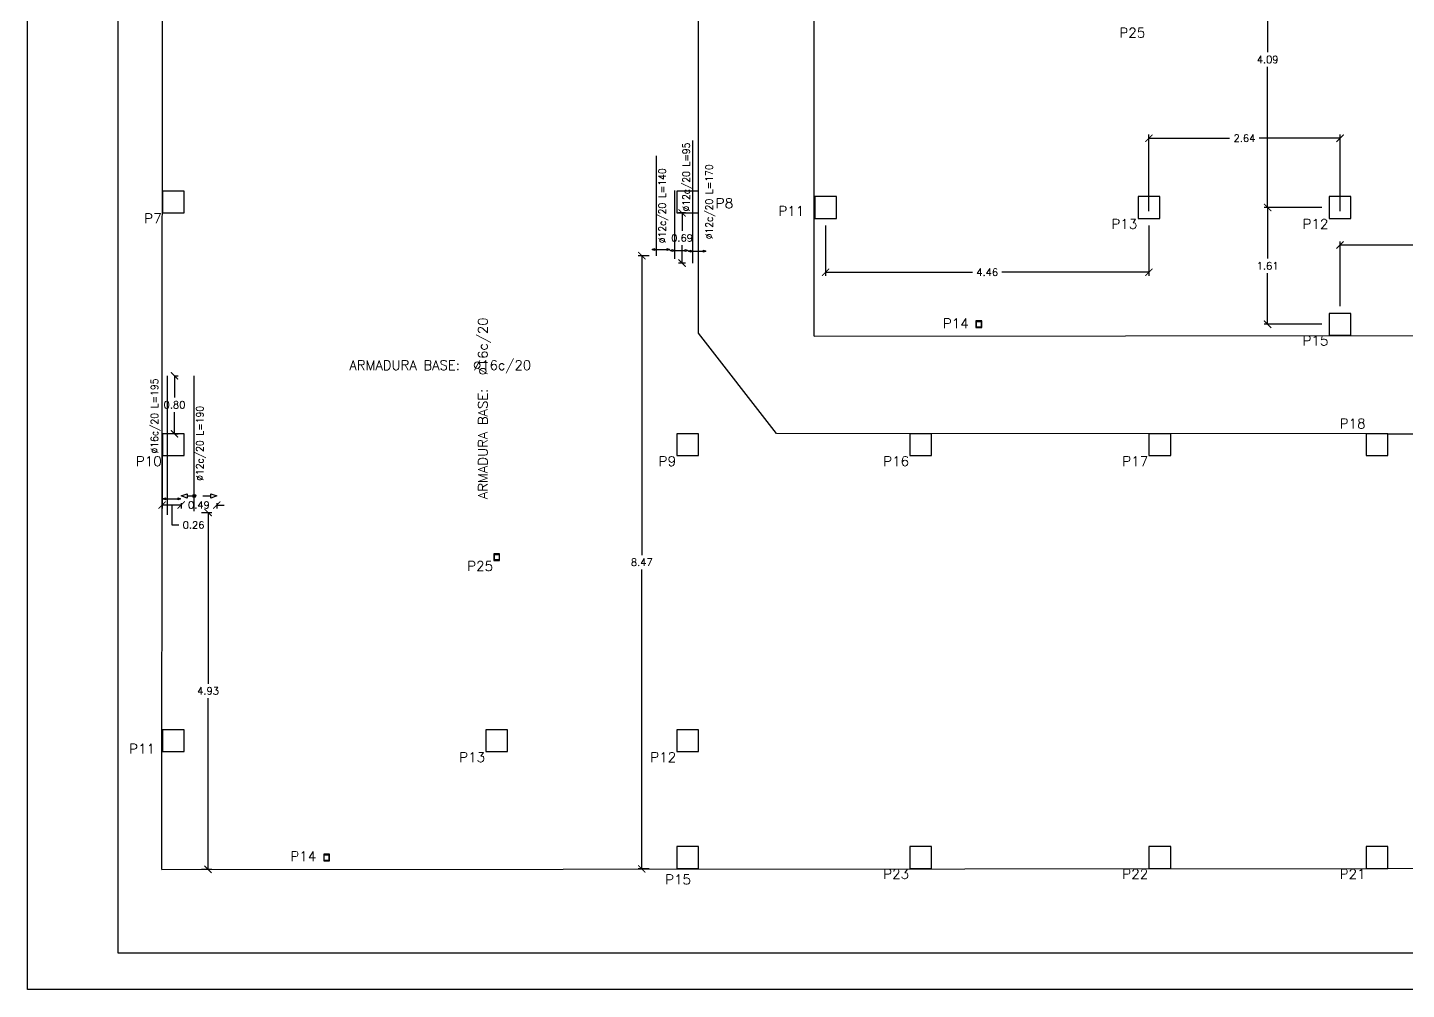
# Model space of a CAD drawing. Header units: millimetres. Extents: x 769 to 811, y 350.8 to 380.5.
# Drawn here: x 768.96 to 787.99, y 350.78 to 364.07 of the extents above; entities that cross this region are included whole.
import ezdxf
from ezdxf.enums import TextEntityAlignment as Align

# ---------------------------------------------------------------- set-up
doc = ezdxf.new("R2010")
doc.units = ezdxf.units.MM
doc.linetypes.add('CYPELINEA', pattern=[0])
for name, color, linetype in [('015', 1, 'Continuous'), ('06', 6, 'Continuous'), ('ARB_LONG_INF', 3, 'CYPELINEA'), ('ARR_L_S_POSICION', 5, 'CYPELINEA'), ('ARR_T_I_IG_LINEA', 5, 'CYPELINEA'), ('ARR_TRANS_INF', 4, 'CYPELINEA'), ('ARR_TRANS_INF_ROT', 4, 'CYPELINEA'), ('PILAR_RECT', 2, 'CYPELINEA'), ('PILAR_REF', 3, 'CYPELINEA'), ('VIGAS', 5, 'CYPELINEA')]:
    doc.layers.add(name, color=color, linetype=linetype)
doc.styles.get("Standard").update_dxf_attribs({"font": 'romans.shx'})
doc.dimstyles.new('ANTONIO', dxfattribs={"dimscale": 0.05, "dimtxt": 2, "dimasz": 2, "dimexe": 1, "dimexo": 2, "dimgap": 1, "dimtad": 0, "dimtih": 1, "dimtoh": 1, "dimzin": 0, "dimdsep": 46, "dimtxsty": 'Standard', "dimblk": 'ARCHTICK', "dimcen": 0.5, "dimclrd": 2, "dimclre": 2, "dimclrt": 3, "dimadec": 0, "dimazin": 0, "dimtfac": 1, "dimtofl": 0, "dimtmove": 0, "dimatfit": 3, "dimldrblk": 'ARCHTICK', "dimfxl": 1, "dimtolj": 1, "dimtzin": 0, "dimarcsym": 0})

# ---------------------------------------------------------------- blocks, each defined once
blk = doc.blocks.new('A1H')
at = {"layer": '015'}
blk.add_lwpolyline([(-831, -10), (-831, 584), (10, 584), (10, -10)], close=True, dxfattribs=at)
at = {"layer": '06'}
blk.add_lwpolyline([(-806, 0), (-806, 574), (0, 574), (0, 0)], close=True, dxfattribs=at)
blk = doc.blocks.new('_ArchTick')
at = {"color": 0, "linetype": 'Continuous', "const_width": 0.15}
blk.add_lwpolyline([(-0.5, -0.5), (0.5, 0.5)], dxfattribs=at)
blk = doc.blocks.new('*D34')
at = {"layer": 'ARR_L_S_POSICION', "color": 2, "linetype": 'Continuous'}
for p, q in [((770.819, 358.227), (770.819, 357.424)), ((771.082, 357.474), (770.819, 357.474)), ((770.951, 357.474), (770.951, 357.199)), ((771.082, 357.499), (771.082, 357.424)), ((770.951, 357.199), (771.051, 357.199))]:
    blk.add_line(p, q, dxfattribs=at)
at = {"layer": 'Defpoints', "color": 0, "linetype": 'Continuous'}
for p in [(770.819, 358.327), (771.082, 357.599), (770.819, 357.474)]:
    blk.add_point(p, dxfattribs=at)
at = {"layer": 'ARR_L_S_POSICION', "color": 2, "linetype": 'Continuous', "xscale": 0.1, "yscale": 0.1, "zscale": 0.1, "rotation": 180}
blk.add_blockref('_ArchTick', (770.819, 357.474), dxfattribs=at)
at = {"layer": 'ARR_L_S_POSICION', "color": 2, "linetype": 'Continuous', "xscale": 0.1, "yscale": 0.1, "zscale": 0.1}
blk.add_blockref('_ArchTick', (771.082, 357.474), dxfattribs=at)
at = {"layer": 'ARR_L_S_POSICION', "color": 3, "linetype": 'Continuous', "insert": (771.253, 357.199), "char_height": 0.1, "attachment_point": 5}
blk.add_mtext('\\A1;0.26', dxfattribs=at)
blk = doc.blocks.new('*D33')
at = {"layer": 'ARR_L_S_POSICION', "color": 2, "linetype": 'Continuous', "lineweight": -2}
for p, q in [((771.082, 357.474), (770.982, 357.474)), ((771.082, 357.499), (771.082, 357.424)), ((771.573, 357.499), (771.573, 357.424)), ((771.573, 357.474), (771.673, 357.474))]:
    blk.add_line(p, q, dxfattribs=at)
at = {"layer": 'Defpoints', "color": 0, "linetype": 'Continuous'}
for p in [(771.082, 357.599), (771.573, 357.599), (771.573, 357.474)]:
    blk.add_point(p, dxfattribs=at)
at = {"layer": 'ARR_L_S_POSICION', "color": 2, "linetype": 'Continuous', "lineweight": -2, "xscale": 0.1, "yscale": 0.1, "zscale": 0.1}
blk.add_blockref('_ArchTick', (771.082, 357.474), dxfattribs=at)
at = {"layer": 'ARR_L_S_POSICION', "color": 2, "linetype": 'Continuous', "lineweight": -2, "xscale": 0.1, "yscale": 0.1, "zscale": 0.1, "rotation": 180}
blk.add_blockref('_ArchTick', (771.573, 357.474), dxfattribs=at)
at = {"layer": 'ARR_L_S_POSICION', "color": 3, "linetype": 'Continuous', "insert": (771.327, 357.474), "char_height": 0.1, "attachment_point": 5}
blk.add_mtext('\\A1;0.49', dxfattribs=at)
blk = doc.blocks.new('*D32')
at = {"layer": 'ARR_L_S_POSICION', "color": 2, "linetype": 'Continuous', "lineweight": -2}
for p, q in [((770.99, 359.259), (770.99, 358.958)), ((770.993, 359.259), (771.04, 359.259)), ((770.99, 358.457), (770.99, 358.758)), ((770.993, 358.457), (771.04, 358.457))]:
    blk.add_line(p, q, dxfattribs=at)
at = {"layer": 'Defpoints', "color": 0, "linetype": 'Continuous'}
for p in [(770.893, 359.259), (770.99, 359.259), (770.893, 358.457)]:
    blk.add_point(p, dxfattribs=at)
at = {"layer": 'ARR_L_S_POSICION', "color": 2, "linetype": 'Continuous', "lineweight": -2, "xscale": 0.1, "yscale": 0.1, "zscale": 0.1}
for p, rotation in [((770.99, 359.259), 90), ((770.99, 358.457), 270)]:
    blk.add_blockref('_ArchTick', p, dxfattribs=dict(at, rotation=rotation))
at = {"layer": 'ARR_L_S_POSICION', "color": 3, "linetype": 'Continuous', "insert": (770.99, 358.858), "char_height": 0.1, "attachment_point": 5}
blk.add_mtext('\\A1;0.80', dxfattribs=at)
blk = doc.blocks.new('*D30')
at = {"layer": 'ARR_L_S_POSICION', "color": 2, "linetype": 'Continuous', "lineweight": -2}
for p, q in [((771.363, 357.371), (771.503, 357.371)), ((771.453, 357.371), (771.453, 355.007)), ((771.453, 352.443), (771.453, 354.807)), ((771.363, 352.443), (771.503, 352.443))]:
    blk.add_line(p, q, dxfattribs=at)
at = {"layer": 'Defpoints', "color": 0, "linetype": 'Continuous'}
for p in [(771.263, 357.371), (771.453, 357.371), (771.263, 352.443)]:
    blk.add_point(p, dxfattribs=at)
at = {"layer": 'ARR_L_S_POSICION', "color": 2, "linetype": 'Continuous', "lineweight": -2, "xscale": 0.1, "yscale": 0.1, "zscale": 0.1}
for p, rotation in [((771.453, 357.371), 90), ((771.453, 352.443), 270)]:
    blk.add_blockref('_ArchTick', p, dxfattribs=dict(at, rotation=rotation))
at = {"layer": 'ARR_L_S_POSICION', "color": 3, "linetype": 'Continuous', "insert": (771.453, 354.907), "char_height": 0.1, "attachment_point": 5}
blk.add_mtext('\\A1;4.93', dxfattribs=at)
blk = doc.blocks.new('*D35')
at = {"layer": 'ARR_L_S_POSICION', "color": 2, "linetype": 'Continuous', "lineweight": -2}
for p, q in [((778.043, 361.509), (777.945, 361.509)), ((777.995, 361.509), (777.995, 361.262)), ((777.995, 360.815), (777.995, 361.062)), ((778.043, 360.815), (777.945, 360.815))]:
    blk.add_line(p, q, dxfattribs=at)
at = {"layer": 'Defpoints', "color": 0, "linetype": 'Continuous'}
for p in [(777.995, 361.509), (778.143, 361.509), (778.143, 360.815)]:
    blk.add_point(p, dxfattribs=at)
at = {"layer": 'ARR_L_S_POSICION', "color": 2, "linetype": 'Continuous', "lineweight": -2, "xscale": 0.1, "yscale": 0.1, "zscale": 0.1}
for p, rotation in [((777.995, 361.509), 90), ((777.995, 360.815), 270)]:
    blk.add_blockref('_ArchTick', p, dxfattribs=dict(at, rotation=rotation))
at = {"layer": 'ARR_L_S_POSICION', "color": 3, "linetype": 'Continuous', "insert": (777.995, 361.162), "char_height": 0.1, "attachment_point": 5}
blk.add_mtext('\\A1;0.69', dxfattribs=at)
blk = doc.blocks.new('*D31')
at = {"layer": 'ARR_L_S_POSICION', "color": 2, "linetype": 'Continuous', "lineweight": -2}
for p, q in [((777.543, 360.918), (777.389, 360.918)), ((777.439, 360.918), (777.439, 356.784)), ((777.439, 352.449), (777.439, 356.584)), ((777.543, 352.449), (777.389, 352.449))]:
    blk.add_line(p, q, dxfattribs=at)
at = {"layer": 'Defpoints', "color": 0, "linetype": 'Continuous'}
for p in [(777.643, 360.918), (777.439, 352.449), (777.643, 352.449)]:
    blk.add_point(p, dxfattribs=at)
at = {"layer": 'ARR_L_S_POSICION', "color": 2, "linetype": 'Continuous', "lineweight": -2, "xscale": 0.1, "yscale": 0.1, "zscale": 0.1}
for p, rotation in [((777.439, 360.918), 90), ((777.439, 352.449), 270)]:
    blk.add_blockref('_ArchTick', p, dxfattribs=dict(at, rotation=rotation))
at = {"layer": 'ARR_L_S_POSICION', "color": 3, "linetype": 'Continuous', "insert": (777.439, 356.684), "char_height": 0.1, "attachment_point": 5}
blk.add_mtext('\\A1;8.47', dxfattribs=at)
blk = doc.blocks.new('*D45')
at = {"color": 2}
for p, q in [((787.076, 360.221), (787.076, 361.116)), ((787.076, 361.066), (788.495, 361.066)), ((790.29, 361.066), (788.871, 361.066)), ((790.29, 360.221), (790.29, 361.116))]:
    blk.add_line(p, q, dxfattribs=at)
at = {"layer": 'Defpoints', "color": 0}
for p in [(787.076, 361.066), (787.076, 360.121), (790.29, 360.121)]:
    blk.add_point(p, dxfattribs=at)
at = {"color": 2, "xscale": 0.1, "yscale": 0.1, "zscale": 0.1, "rotation": 180}
blk.add_blockref('_ArchTick', (787.076, 361.066), dxfattribs=at)
at = {"color": 2, "xscale": 0.1, "yscale": 0.1, "zscale": 0.1}
blk.add_blockref('_ArchTick', (790.29, 361.066), dxfattribs=at)
at = {"color": 3, "insert": (788.683, 361.066), "char_height": 0.1, "attachment_point": 5}
blk.add_mtext('\\A1;3.21', dxfattribs=at)
blk = doc.blocks.new('*D46')
at = {"color": 2, "lineweight": -2}
for p, q in [((786.826, 361.583), (786.027, 361.583)), ((786.077, 361.583), (786.077, 360.877)), ((786.077, 359.971), (786.077, 360.677)), ((786.826, 359.971), (786.027, 359.971))]:
    blk.add_line(p, q, dxfattribs=at)
at = {"layer": 'Defpoints', "color": 0}
for p in [(786.077, 361.583), (786.926, 361.583), (786.926, 359.971)]:
    blk.add_point(p, dxfattribs=at)
at = {"color": 2, "lineweight": -2, "xscale": 0.1, "yscale": 0.1, "zscale": 0.1}
for p, rotation in [((786.077, 361.583), 90), ((786.077, 359.971), 270)]:
    blk.add_blockref('_ArchTick', p, dxfattribs=dict(at, rotation=rotation))
at = {"color": 3, "insert": (786.077, 360.777), "char_height": 0.1, "attachment_point": 5}
blk.add_mtext('\\A1;1.61', dxfattribs=at)
blk = doc.blocks.new('*D47')
at = {"color": 2}
for p, q in [((786.826, 365.671), (786.027, 365.671)), ((786.077, 365.671), (786.077, 363.727)), ((786.077, 361.583), (786.077, 363.527)), ((786.826, 361.583), (786.027, 361.583))]:
    blk.add_line(p, q, dxfattribs=at)
at = {"layer": 'Defpoints', "color": 0}
for p in [(786.077, 365.671), (786.926, 365.671), (786.926, 361.583)]:
    blk.add_point(p, dxfattribs=at)
at = {"color": 2, "xscale": 0.1, "yscale": 0.1, "zscale": 0.1}
for p, rotation in [((786.077, 365.671), 90), ((786.077, 361.583), 270)]:
    blk.add_blockref('_ArchTick', p, dxfattribs=dict(at, rotation=rotation))
at = {"color": 3, "insert": (786.077, 363.627), "char_height": 0.1, "attachment_point": 5}
blk.add_mtext('\\A1;4.09', dxfattribs=at)
blk = doc.blocks.new('*D52')
at = {"color": 2, "lineweight": -2}
for p, q in [((779.976, 361.333), (779.976, 360.639)), ((784.438, 361.333), (784.438, 360.639)), ((779.976, 360.689), (782.005, 360.689)), ((784.438, 360.689), (782.409, 360.689))]:
    blk.add_line(p, q, dxfattribs=at)
at = {"layer": 'Defpoints', "color": 0}
for p in [(779.976, 361.433), (784.438, 361.433), (784.438, 360.689)]:
    blk.add_point(p, dxfattribs=at)
at = {"color": 2, "lineweight": -2, "xscale": 0.1, "yscale": 0.1, "zscale": 0.1, "rotation": 180}
blk.add_blockref('_ArchTick', (779.976, 360.689), dxfattribs=at)
at = {"color": 2, "lineweight": -2, "xscale": 0.1, "yscale": 0.1, "zscale": 0.1}
blk.add_blockref('_ArchTick', (784.438, 360.689), dxfattribs=at)
at = {"color": 3, "insert": (782.207, 360.689), "char_height": 0.1, "attachment_point": 5}
blk.add_mtext('\\A1;4.46', dxfattribs=at)
blk = doc.blocks.new('*D53')
at = {"color": 2, "lineweight": -2}
for p, q in [((784.438, 361.533), (784.438, 362.59)), ((784.438, 362.54), (785.552, 362.54)), ((787.076, 362.54), (785.962, 362.54)), ((787.076, 361.533), (787.076, 362.59))]:
    blk.add_line(p, q, dxfattribs=at)
at = {"layer": 'Defpoints', "color": 0}
for p in [(787.076, 362.54), (784.438, 361.433), (787.076, 361.433)]:
    blk.add_point(p, dxfattribs=at)
at = {"color": 2, "lineweight": -2, "xscale": 0.1, "yscale": 0.1, "zscale": 0.1, "rotation": 180}
blk.add_blockref('_ArchTick', (784.438, 362.54), dxfattribs=at)
at = {"color": 2, "lineweight": -2, "xscale": 0.1, "yscale": 0.1, "zscale": 0.1}
blk.add_blockref('_ArchTick', (787.076, 362.54), dxfattribs=at)
at = {"color": 3, "insert": (785.757, 362.54), "char_height": 0.1, "attachment_point": 5}
blk.add_mtext('\\A1;2.64', dxfattribs=at)

msp = doc.modelspace()

# ---------------------------------------------------------------- linework, layer by layer
at = {"layer": 'ARR_T_I_IG_LINEA'}
for p, q in [((777.583, 361.004), (777.616, 361.016)), ((777.616, 361.016), (777.616, 361.004)), ((777.789, 361.004), (777.789, 361.016)), ((777.789, 361.016), (777.823, 361.004)), ((777.616, 360.991), (777.583, 361.004)), ((777.616, 361.004), (777.616, 360.991)), ((777.616, 361.004), (777.789, 361.004)), ((777.823, 361.004), (777.789, 360.991)), ((777.789, 360.991), (777.789, 361.004)), ((777.833, 360.988), (777.866, 361.001)), ((777.866, 360.976), (777.833, 360.988)), ((777.866, 361.001), (777.866, 360.988)), ((777.866, 360.988), (777.866, 360.976)), ((777.866, 360.988), (778.039, 360.988)), ((778.039, 360.988), (778.039, 361.001)), ((778.039, 361.001), (778.073, 360.988)), ((778.073, 360.988), (778.039, 360.976)), ((778.039, 360.976), (778.039, 360.988)), ((778.082, 360.98), (778.116, 360.992)), ((778.116, 360.967), (778.082, 360.98)), ((778.116, 360.992), (778.116, 360.98)), ((778.116, 360.98), (778.116, 360.967)), ((778.116, 360.98), (778.289, 360.98)), ((778.289, 360.98), (778.289, 360.992)), ((778.289, 360.992), (778.323, 360.98)), ((778.323, 360.98), (778.289, 360.967)), ((778.289, 360.967), (778.289, 360.98)), ((771.082, 357.599), (771.166, 357.63)), ((771.166, 357.568), (771.082, 357.599)), ((771.166, 357.63), (771.166, 357.599)), ((771.166, 357.599), (771.166, 357.568)), ((771.166, 357.599), (771.274, 357.599)), ((771.381, 357.599), (771.489, 357.599)), ((771.489, 357.599), (771.489, 357.63)), ((771.489, 357.63), (771.573, 357.599)), ((771.573, 357.599), (771.489, 357.568)), ((771.489, 357.568), (771.489, 357.599)), ((770.833, 357.56), (770.866, 357.573)), ((770.866, 357.548), (770.833, 357.56)), ((770.866, 357.573), (770.866, 357.56)), ((770.866, 357.56), (770.866, 357.548)), ((770.866, 357.56), (771.039, 357.56)), ((771.039, 357.56), (771.039, 357.573)), ((771.039, 357.573), (771.073, 357.56)), ((771.073, 357.56), (771.039, 357.548)), ((771.039, 357.548), (771.039, 357.56))]:
    msp.add_line(p, q, dxfattribs=at)
msp.add_circle((771.263, 357.599), 0.02, dxfattribs=at)
at = {"layer": 'ARR_TRANS_INF'}
for p, q in [((778.143, 360.815), (778.143, 362.509)), ((777.643, 360.918), (777.643, 362.296)), ((777.893, 360.874), (777.893, 361.819)), ((770.893, 357.339), (770.893, 359.259)), ((771.263, 357.391), (771.263, 359.259))]:
    msp.add_line(p, q, dxfattribs=at)
at = {"layer": 'PILAR_RECT'}
for p, q in [((771.124, 361.809), (770.824, 361.809)), ((770.824, 361.809), (770.824, 361.509)), ((771.124, 361.509), (771.124, 361.809)), ((778.224, 361.809), (777.924, 361.809)), ((777.924, 361.809), (777.924, 361.509)), ((778.224, 361.509), (778.224, 361.809)), ((779.826, 361.733), (779.826, 361.433)), ((780.126, 361.733), (779.826, 361.733)), ((780.126, 361.433), (780.126, 361.733)), ((784.588, 361.733), (784.288, 361.733)), ((784.288, 361.733), (784.288, 361.433)), ((784.588, 361.433), (784.588, 361.733)), ((787.226, 361.733), (786.926, 361.733)), ((786.926, 361.733), (786.926, 361.433)), ((787.226, 361.433), (787.226, 361.733)), ((770.824, 361.509), (771.124, 361.509)), ((777.924, 361.509), (778.224, 361.509)), ((779.826, 361.433), (780.126, 361.433)), ((784.288, 361.433), (784.588, 361.433)), ((786.926, 361.433), (787.226, 361.433)), ((787.226, 360.121), (786.926, 360.121)), ((786.926, 360.121), (786.926, 359.821)), ((787.226, 359.821), (787.226, 360.121)), ((786.926, 359.821), (787.226, 359.821)), ((771.124, 358.457), (770.824, 358.457)), ((770.824, 358.457), (770.824, 358.157)), ((771.124, 358.157), (771.124, 358.457)), ((777.924, 358.457), (777.924, 358.157)), ((778.224, 358.457), (777.924, 358.457)), ((778.224, 358.157), (778.224, 358.457)), ((781.438, 358.457), (781.138, 358.457)), ((781.138, 358.457), (781.138, 358.157)), ((781.438, 358.157), (781.438, 358.457)), ((784.739, 358.457), (784.438, 358.457)), ((784.438, 358.457), (784.438, 358.157)), ((784.739, 358.157), (784.739, 358.457)), ((787.438, 358.457), (787.438, 358.157)), ((787.738, 358.457), (787.438, 358.457)), ((787.738, 358.157), (787.738, 358.457)), ((770.824, 358.157), (771.124, 358.157)), ((777.924, 358.157), (778.224, 358.157)), ((781.138, 358.157), (781.438, 358.157)), ((784.438, 358.157), (784.739, 358.157)), ((787.438, 358.157), (787.738, 358.157)), ((771.124, 354.369), (770.824, 354.369)), ((770.824, 354.369), (770.824, 354.069)), ((771.124, 354.069), (771.124, 354.369)), ((775.587, 354.369), (775.287, 354.369)), ((775.287, 354.369), (775.287, 354.069)), ((775.587, 354.069), (775.587, 354.369)), ((778.224, 354.369), (777.924, 354.369)), ((777.924, 354.369), (777.924, 354.069)), ((778.224, 354.069), (778.224, 354.369)), ((770.824, 354.069), (771.124, 354.069)), ((775.287, 354.069), (775.587, 354.069)), ((777.924, 354.069), (778.224, 354.069)), ((777.924, 352.756), (777.924, 352.456)), ((778.224, 352.756), (777.924, 352.756)), ((778.224, 352.456), (778.224, 352.756)), ((781.438, 352.756), (781.138, 352.756)), ((781.138, 352.756), (781.138, 352.456)), ((781.438, 352.456), (781.438, 352.756)), ((784.739, 352.756), (784.438, 352.756)), ((784.438, 352.756), (784.438, 352.456)), ((784.739, 352.456), (784.739, 352.756)), ((787.438, 352.756), (787.438, 352.456)), ((787.738, 352.756), (787.438, 352.756)), ((787.738, 352.456), (787.738, 352.756)), ((777.924, 352.456), (778.224, 352.456)), ((781.138, 352.456), (781.438, 352.456)), ((784.438, 352.456), (784.739, 352.456)), ((787.438, 352.456), (787.738, 352.456))]:
    msp.add_line(p, q, dxfattribs=at)
for points in [[(782.051, 360.016), (782.051, 359.971), (782.059, 359.971), (782.059, 360.01), (782.123, 360.01), (782.123, 359.971), (782.131, 359.971), (782.131, 360.016), (782.051, 360.016)], [(782.131, 359.926), (782.131, 359.971), (782.123, 359.971), (782.123, 359.932), (782.059, 359.932), (782.059, 359.971), (782.051, 359.971), (782.051, 359.926), (782.131, 359.926)], [(775.397, 356.799), (775.397, 356.754), (775.405, 356.754), (775.405, 356.793), (775.469, 356.793), (775.469, 356.754), (775.477, 356.754), (775.477, 356.799), (775.397, 356.799)], [(775.477, 356.709), (775.477, 356.754), (775.469, 356.754), (775.469, 356.715), (775.405, 356.715), (775.405, 356.754), (775.397, 356.754), (775.397, 356.709), (775.477, 356.709)], [(773.049, 352.651), (773.049, 352.606), (773.057, 352.606), (773.057, 352.645), (773.121, 352.645), (773.121, 352.606), (773.129, 352.606), (773.129, 352.651), (773.049, 352.651)], [(773.129, 352.561), (773.129, 352.606), (773.121, 352.606), (773.121, 352.567), (773.057, 352.567), (773.057, 352.606), (773.049, 352.606), (773.049, 352.561), (773.129, 352.561)]]:
    msp.add_lwpolyline(points, dxfattribs=at)
at = {"layer": 'VIGAS'}
for p, q in [((779.818, 359.806), (779.826, 375.514)), ((770.816, 352.442), (770.824, 368.149)), ((778.221, 361.809), (778.221, 364.829)), ((778.22, 359.849), (778.221, 361.509)), ((779.3, 358.463), (778.22, 359.849)), ((779.817, 359.807), (796.44, 359.821)), ((787.438, 358.457), (779.299, 358.464)), ((787.738, 358.456), (790.289, 358.454)), ((770.816, 352.442), (787.438, 352.456)), ((787.738, 352.456), (790.289, 352.459))]:
    msp.add_line(p, q, dxfattribs=at)

# ---------------------------------------------------------------- block references
at = {"linetype": 'Continuous', "xscale": 0.05000000000001137, "yscale": 0.05000000000001137, "zscale": 0.05}
msp.add_blockref('A1H', (810.512, 351.284), dxfattribs=at)

# ---------------------------------------------------------------- texts
at = {"layer": 'ARB_LONG_INF', "color": 3}
msp.add_text('ARMADURA BASE:  %%c16c/20', height=0.13335, rotation=90, dxfattribs=at).set_placement((775.312, 357.555))
msp.add_text('ARMADURA BASE:  %%c16c/20', height=0.13335, dxfattribs=at).set_placement((773.402, 359.339))
at = {"layer": 'ARR_TRANS_INF_ROT'}
for s, width, p, p2 in [('%%c12c/20 L=95', 0.832125, (778.102, 361.528), (778.102, 362.479)), ('%%c12c/20 L=170', 0.835962, (778.418, 361.144), (778.418, 362.179)), ('%%c12c/20 L=140', 0.835962, (777.771, 361.089), (777.771, 362.124)), ('%%c16c/20 L=195', 0.835962, (770.763, 358.186), (770.763, 359.221)), ('%%c12c/20 L=190', 0.835962, (771.39, 357.808), (771.39, 358.843))]:
    msp.add_text(s, height=0.1, rotation=90, dxfattribs=dict(at, width=width)).set_placement(p, p2, align=Align.FIT)
at = {"layer": 'PILAR_REF', "color": 3}
for s, width, p, p2 in [('P25', 0.972034, (784.03, 363.93), (784.388, 363.93)), ('P8', 1.019478, (778.457, 361.576), (778.703, 361.576)), ('P11', 1.084191, (779.324, 361.468), (779.682, 361.468)), ('P7', 1.019478, (770.568, 361.366), (770.814, 361.366)), ('P13', 0.972034, (783.92, 361.29), (784.278, 361.29)), ('P12', 0.972034, (786.558, 361.29), (786.916, 361.29)), ('P14', 0.955559, (781.594, 359.916), (781.952, 359.916)), ('P15', 0.972034, (786.558, 359.678), (786.916, 359.678)), ('P18', 0.972034, (787.071, 358.533), (787.429, 358.533)), ('P10', 0.972034, (770.456, 358.013), (770.814, 358.013)), ('P9', 1.047031, (777.668, 358.013), (777.914, 358.013)), ('P16', 0.972034, (780.771, 358.013), (781.129, 358.013)), ('P17', 0.972034, (784.071, 358.013), (784.429, 358.013)), ('P25', 0.972034, (775.029, 356.565), (775.387, 356.565)), ('P11', 1.084191, (770.363, 354.041), (770.721, 354.041)), ('P13', 0.972034, (774.919, 353.925), (775.277, 353.925)), ('P12', 0.972034, (777.556, 353.925), (777.914, 353.925)), ('P14', 0.955559, (772.588, 352.557), (772.946, 352.557)), ('P15', 0.972034, (777.761, 352.236), (778.119, 352.236)), ('P23', 0.972034, (780.771, 352.313), (781.129, 352.313)), ('P22', 0.972034, (784.071, 352.313), (784.429, 352.313)), ('P21', 1.084191, (787.071, 352.313), (787.429, 352.313))]:
    msp.add_text(s, height=0.1333, dxfattribs=dict(at, width=width)).set_placement(p, p2, align=Align.FIT)

# ---------------------------------------------------------------- dimensions: what is measured, and where the dimension line sits
dim = msp.add_linear_dim(base=(786.077, 365.671), p1=(786.926, 361.583), p2=(786.926, 365.671), angle=90, dimstyle='ANTONIO', override={"dimtmove": 1})
dim.commit()
dim.dimension.update_dxf_attribs({"geometry": '*D47', "text_midpoint": (786.077, 363.627)})
for base, p1, p2, picture, middle in [((787.076, 362.54), (784.438, 361.433), (787.076, 361.433), '*D53', (785.757, 362.54)), ((784.438, 360.689), (779.976, 361.433), (784.438, 361.433), '*D52', (782.207, 360.689))]:
    dim = msp.add_linear_dim(base=base, p1=p1, p2=p2, dimstyle='ANTONIO')
    dim.commit()
    dim.dimension.update_dxf_attribs({"geometry": picture, "text_midpoint": middle})
dim = msp.add_linear_dim(base=(786.077, 361.583), p1=(786.926, 359.971), p2=(786.926, 361.583), angle=90, dimstyle='ANTONIO')
dim.commit()
dim.dimension.update_dxf_attribs({"geometry": '*D46', "text_midpoint": (786.077, 360.777)})
dim = msp.add_linear_dim(base=(787.076, 361.066), p1=(790.29, 360.121), p2=(787.076, 360.121), dimstyle='ANTONIO', override={"dimtmove": 1})
dim.commit()
dim.dimension.update_dxf_attribs({"geometry": '*D45', "text_midpoint": (788.683, 361.066)})
at = {"layer": 'ARR_L_S_POSICION', "linetype": 'Continuous'}
for base, p1, p2, picture, middle in [((777.995, 361.509), (778.143, 360.815), (778.143, 361.509), '*D35', (777.995, 361.162)), ((777.439, 352.449), (777.643, 360.918), (777.643, 352.449), '*D31', (777.439, 356.684)), ((770.99, 359.259), (770.893, 358.457), (770.893, 359.259), '*D32', (770.99, 358.858)), ((771.453, 357.371), (771.263, 352.443), (771.263, 357.371), '*D30', (771.453, 354.907))]:
    dim = msp.add_linear_dim(base=base, p1=p1, p2=p2, angle=90, dimstyle='ANTONIO', dxfattribs=at)
    dim.commit()
    dim.dimension.update_dxf_attribs({"geometry": picture, "text_midpoint": middle})
dim = msp.add_linear_dim(base=(770.819, 357.474), p1=(771.082, 357.599), p2=(770.819, 358.327), dimstyle='ANTONIO', override={"dimtmove": 1}, dxfattribs=at)
dim.commit()
dim.dimension.update_dxf_attribs({"geometry": '*D34', "text_midpoint": (771.101, 357.199)})
dim = msp.add_linear_dim(base=(771.573, 357.474), p1=(771.082, 357.599), p2=(771.573, 357.599), dimstyle='ANTONIO', dxfattribs=at)
dim.commit()
dim.dimension.update_dxf_attribs({"geometry": '*D33', "text_midpoint": (771.327, 357.474)})

doc.saveas('drawing.dxf')
